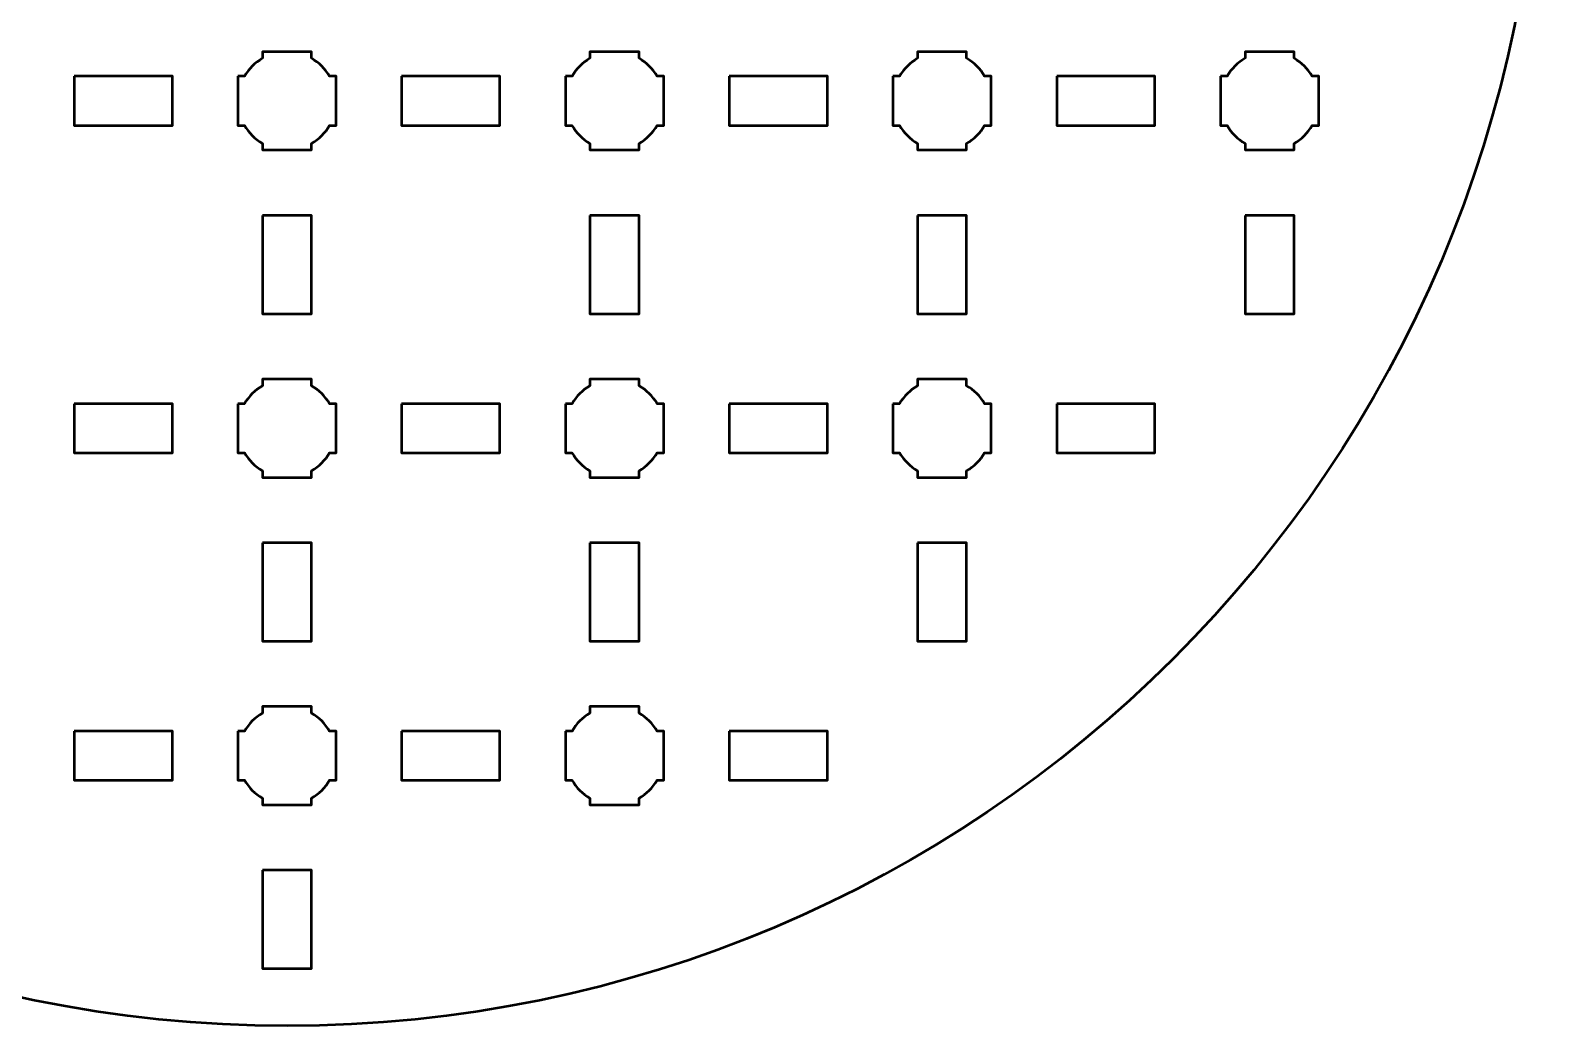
# Model space of a CAD drawing. Header units: centimetres. Extents: x -18.1 to -2.8, y -22.5 to -7.2.
# Drawn here: x -12.07 to -2.85, y -22.5 to -16.42 of the extents above; entities that cross this region are included whole.
import ezdxf

# ---------------------------------------------------------------- set-up
doc = ezdxf.new("R2010")
doc.units = ezdxf.units.CM
doc.header["$MEASUREMENT"] = 0
doc.layers.add('Layer 1', color=7, linetype='Continuous')

msp = doc.modelspace()

# ---------------------------------------------------------------- linework, layer by layer
at = {"layer": 'Layer 1', "lineweight": 53}
msp.add_ellipse((-10.49999, -14.85003), major_axis=(0, 7.65), ratio=1, dxfattribs=at)
for points, knots in [([(-10.8, -16.69994), (-10.8, -16.69994), (-10.7598, -16.69994), (-10.7598, -16.69994), (-10.7598, -16.69994), (-10.73347, -16.65442), (-10.69551, -16.61649), (-10.65, -16.59016), (-10.65, -16.59016), (-10.65, -16.59016), (-10.65, -16.54994), (-10.65, -16.54994), (-10.65, -16.54994), (-10.65, -16.54994), (-10.35, -16.54994), (-10.35, -16.54994), (-10.35, -16.54994), (-10.35, -16.54994), (-10.35, -16.59013), (-10.35, -16.59013), (-10.35, -16.59013), (-10.30447, -16.61646), (-10.26648, -16.65441), (-10.24012, -16.69994), (-10.24012, -16.69994), (-10.24012, -16.69994), (-10.2, -16.69994), (-10.2, -16.69994), (-10.2, -16.69994), (-10.2, -16.69994), (-10.2, -16.84536), (-10.2, -16.84536), (-10.2, -16.84536), (-10.2, -16.84536), (-10.19994, -16.85001), (-10.19994, -16.85001), (-10.19994, -16.85001), (-10.19994, -16.85001), (-10.2, -16.85465), (-10.2, -16.85465), (-10.2, -16.85465), (-10.2, -16.85465), (-10.2, -16.99994), (-10.2, -16.99994), (-10.2, -16.99994), (-10.2, -16.99994), (-10.24007, -16.99994), (-10.24007, -16.99994), (-10.24007, -16.99994), (-10.26642, -17.04551), (-10.30442, -17.08352), (-10.35, -17.10988), (-10.35, -17.10988), (-10.35, -17.10988), (-10.35, -17.14994), (-10.35, -17.14994), (-10.35, -17.14994), (-10.35, -17.14994), (-10.49328, -17.14994), (-10.49328, -17.14994), (-10.49328, -17.14994), (-10.49328, -17.14994), (-10.49995, -17.15002), (-10.49995, -17.15002), (-10.49995, -17.15002), (-10.49995, -17.15002), (-10.50663, -17.14994), (-10.50663, -17.14994), (-10.50663, -17.14994), (-10.50663, -17.14994), (-10.65, -17.14994), (-10.65, -17.14994), (-10.65, -17.14994), (-10.65, -17.14994), (-10.65, -17.10984), (-10.65, -17.10984), (-10.65, -17.10984), (-10.69554, -17.08348), (-10.73352, -17.04549), (-10.75985, -16.99994), (-10.75985, -16.99994), (-10.75985, -16.99994), (-10.8, -16.99994), (-10.8, -16.99994), (-10.8, -16.99994), (-10.8, -16.99994), (-10.8, -16.69994), (-10.8, -16.69994)], [0, 0, 0, 0, 0.0454545, 0.0454545, 0.0454545, 0.0454545, 0.0909091, 0.0909091, 0.0909091, 0.0909091, 0.1363636, 0.1363636, 0.1363636, 0.1363636, 0.1818182, 0.1818182, 0.1818182, 0.1818182, 0.2272727, 0.2272727, 0.2272727, 0.2272727, 0.2727273, 0.2727273, 0.2727273, 0.2727273, 0.3181818, 0.3181818, 0.3181818, 0.3181818, 0.3636364, 0.3636364, 0.3636364, 0.3636364, 0.4090909, 0.4090909, 0.4090909, 0.4090909, 0.4545455, 0.4545455, 0.4545455, 0.4545455, 0.5, 0.5, 0.5, 0.5, 0.5454545, 0.5454545, 0.5454545, 0.5454545, 0.5909091, 0.5909091, 0.5909091, 0.5909091, 0.6363636, 0.6363636, 0.6363636, 0.6363636, 0.6818182, 0.6818182, 0.6818182, 0.6818182, 0.7272727, 0.7272727, 0.7272727, 0.7272727, 0.7727273, 0.7727273, 0.7727273, 0.7727273, 0.8181818, 0.8181818, 0.8181818, 0.8181818, 0.8636364, 0.8636364, 0.8636364, 0.8636364, 0.9090909, 0.9090909, 0.9090909, 0.9090909, 0.9545455, 0.9545455, 0.9545455, 0.9545455, 1, 1, 1, 1]), ([(-8.8, -16.69994), (-8.8, -16.69994), (-8.7598, -16.69994), (-8.7598, -16.69994), (-8.7598, -16.69994), (-8.73347, -16.65442), (-8.69551, -16.61649), (-8.65, -16.59016), (-8.65, -16.59016), (-8.65, -16.59016), (-8.65, -16.54994), (-8.65, -16.54994), (-8.65, -16.54994), (-8.65, -16.54994), (-8.35, -16.54994), (-8.35, -16.54994), (-8.35, -16.54994), (-8.35, -16.54994), (-8.35, -16.59013), (-8.35, -16.59013), (-8.35, -16.59013), (-8.30447, -16.61646), (-8.26648, -16.65441), (-8.24012, -16.69994), (-8.24012, -16.69994), (-8.24012, -16.69994), (-8.2, -16.69994), (-8.2, -16.69994), (-8.2, -16.69994), (-8.2, -16.69994), (-8.2, -16.84536), (-8.2, -16.84536), (-8.2, -16.84536), (-8.2, -16.84536), (-8.19994, -16.85001), (-8.19994, -16.85001), (-8.19994, -16.85001), (-8.19994, -16.85001), (-8.2, -16.85465), (-8.2, -16.85465), (-8.2, -16.85465), (-8.2, -16.85465), (-8.2, -16.99994), (-8.2, -16.99994), (-8.2, -16.99994), (-8.2, -16.99994), (-8.24007, -16.99994), (-8.24007, -16.99994), (-8.24007, -16.99994), (-8.26642, -17.04551), (-8.30442, -17.08352), (-8.35, -17.10988), (-8.35, -17.10988), (-8.35, -17.10988), (-8.35, -17.14994), (-8.35, -17.14994), (-8.35, -17.14994), (-8.35, -17.14994), (-8.49328, -17.14994), (-8.49328, -17.14994), (-8.49328, -17.14994), (-8.49328, -17.14994), (-8.49995, -17.15002), (-8.49995, -17.15002), (-8.49995, -17.15002), (-8.49995, -17.15002), (-8.50663, -17.14994), (-8.50663, -17.14994), (-8.50663, -17.14994), (-8.50663, -17.14994), (-8.65, -17.14994), (-8.65, -17.14994), (-8.65, -17.14994), (-8.65, -17.14994), (-8.65, -17.10984), (-8.65, -17.10984), (-8.65, -17.10984), (-8.69554, -17.08348), (-8.73352, -17.04549), (-8.75985, -16.99994), (-8.75985, -16.99994), (-8.75985, -16.99994), (-8.8, -16.99994), (-8.8, -16.99994), (-8.8, -16.99994), (-8.8, -16.99994), (-8.8, -16.69994), (-8.8, -16.69994)], [0, 0, 0, 0, 0.0454545, 0.0454545, 0.0454545, 0.0454545, 0.0909091, 0.0909091, 0.0909091, 0.0909091, 0.1363636, 0.1363636, 0.1363636, 0.1363636, 0.1818182, 0.1818182, 0.1818182, 0.1818182, 0.2272727, 0.2272727, 0.2272727, 0.2272727, 0.2727273, 0.2727273, 0.2727273, 0.2727273, 0.3181818, 0.3181818, 0.3181818, 0.3181818, 0.3636364, 0.3636364, 0.3636364, 0.3636364, 0.4090909, 0.4090909, 0.4090909, 0.4090909, 0.4545455, 0.4545455, 0.4545455, 0.4545455, 0.5, 0.5, 0.5, 0.5, 0.5454545, 0.5454545, 0.5454545, 0.5454545, 0.5909091, 0.5909091, 0.5909091, 0.5909091, 0.6363636, 0.6363636, 0.6363636, 0.6363636, 0.6818182, 0.6818182, 0.6818182, 0.6818182, 0.7272727, 0.7272727, 0.7272727, 0.7272727, 0.7727273, 0.7727273, 0.7727273, 0.7727273, 0.8181818, 0.8181818, 0.8181818, 0.8181818, 0.8636364, 0.8636364, 0.8636364, 0.8636364, 0.9090909, 0.9090909, 0.9090909, 0.9090909, 0.9545455, 0.9545455, 0.9545455, 0.9545455, 1, 1, 1, 1]), ([(-6.8, -16.69994), (-6.8, -16.69994), (-6.7598, -16.69994), (-6.7598, -16.69994), (-6.7598, -16.69994), (-6.73347, -16.65442), (-6.69551, -16.61649), (-6.65, -16.59016), (-6.65, -16.59016), (-6.65, -16.59016), (-6.65, -16.54994), (-6.65, -16.54994), (-6.65, -16.54994), (-6.65, -16.54994), (-6.35, -16.54994), (-6.35, -16.54994), (-6.35, -16.54994), (-6.35, -16.54994), (-6.35, -16.59013), (-6.35, -16.59013), (-6.35, -16.59013), (-6.30447, -16.61646), (-6.26648, -16.65441), (-6.24012, -16.69994), (-6.24012, -16.69994), (-6.24012, -16.69994), (-6.2, -16.69994), (-6.2, -16.69994), (-6.2, -16.69994), (-6.2, -16.69994), (-6.2, -16.84536), (-6.2, -16.84536), (-6.2, -16.84536), (-6.2, -16.84536), (-6.19994, -16.85001), (-6.19994, -16.85001), (-6.19994, -16.85001), (-6.19994, -16.85001), (-6.2, -16.85465), (-6.2, -16.85465), (-6.2, -16.85465), (-6.2, -16.85465), (-6.2, -16.99994), (-6.2, -16.99994), (-6.2, -16.99994), (-6.2, -16.99994), (-6.24007, -16.99994), (-6.24007, -16.99994), (-6.24007, -16.99994), (-6.26642, -17.04551), (-6.30442, -17.08352), (-6.35, -17.10988), (-6.35, -17.10988), (-6.35, -17.10988), (-6.35, -17.14994), (-6.35, -17.14994), (-6.35, -17.14994), (-6.35, -17.14994), (-6.49328, -17.14994), (-6.49328, -17.14994), (-6.49328, -17.14994), (-6.49328, -17.14994), (-6.49995, -17.15002), (-6.49995, -17.15002), (-6.49995, -17.15002), (-6.49995, -17.15002), (-6.50663, -17.14994), (-6.50663, -17.14994), (-6.50663, -17.14994), (-6.50663, -17.14994), (-6.65, -17.14994), (-6.65, -17.14994), (-6.65, -17.14994), (-6.65, -17.14994), (-6.65, -17.10984), (-6.65, -17.10984), (-6.65, -17.10984), (-6.69554, -17.08348), (-6.73352, -17.04549), (-6.75985, -16.99994), (-6.75985, -16.99994), (-6.75985, -16.99994), (-6.8, -16.99994), (-6.8, -16.99994), (-6.8, -16.99994), (-6.8, -16.99994), (-6.8, -16.69994), (-6.8, -16.69994)], [0, 0, 0, 0, 0.0454545, 0.0454545, 0.0454545, 0.0454545, 0.0909091, 0.0909091, 0.0909091, 0.0909091, 0.1363636, 0.1363636, 0.1363636, 0.1363636, 0.1818182, 0.1818182, 0.1818182, 0.1818182, 0.2272727, 0.2272727, 0.2272727, 0.2272727, 0.2727273, 0.2727273, 0.2727273, 0.2727273, 0.3181818, 0.3181818, 0.3181818, 0.3181818, 0.3636364, 0.3636364, 0.3636364, 0.3636364, 0.4090909, 0.4090909, 0.4090909, 0.4090909, 0.4545455, 0.4545455, 0.4545455, 0.4545455, 0.5, 0.5, 0.5, 0.5, 0.5454545, 0.5454545, 0.5454545, 0.5454545, 0.5909091, 0.5909091, 0.5909091, 0.5909091, 0.6363636, 0.6363636, 0.6363636, 0.6363636, 0.6818182, 0.6818182, 0.6818182, 0.6818182, 0.7272727, 0.7272727, 0.7272727, 0.7272727, 0.7727273, 0.7727273, 0.7727273, 0.7727273, 0.8181818, 0.8181818, 0.8181818, 0.8181818, 0.8636364, 0.8636364, 0.8636364, 0.8636364, 0.9090909, 0.9090909, 0.9090909, 0.9090909, 0.9545455, 0.9545455, 0.9545455, 0.9545455, 1, 1, 1, 1]), ([(-4.8, -16.69994), (-4.8, -16.69994), (-4.7598, -16.69994), (-4.7598, -16.69994), (-4.7598, -16.69994), (-4.73347, -16.65442), (-4.69551, -16.61649), (-4.65, -16.59016), (-4.65, -16.59016), (-4.65, -16.59016), (-4.65, -16.54994), (-4.65, -16.54994), (-4.65, -16.54994), (-4.65, -16.54994), (-4.35, -16.54994), (-4.35, -16.54994), (-4.35, -16.54994), (-4.35, -16.54994), (-4.35, -16.59013), (-4.35, -16.59013), (-4.35, -16.59013), (-4.30447, -16.61646), (-4.26648, -16.65441), (-4.24012, -16.69994), (-4.24012, -16.69994), (-4.24012, -16.69994), (-4.2, -16.69994), (-4.2, -16.69994), (-4.2, -16.69994), (-4.2, -16.69994), (-4.2, -16.84536), (-4.2, -16.84536), (-4.2, -16.84536), (-4.2, -16.84536), (-4.19994, -16.85001), (-4.19994, -16.85001), (-4.19994, -16.85001), (-4.19994, -16.85001), (-4.2, -16.85465), (-4.2, -16.85465), (-4.2, -16.85465), (-4.2, -16.85465), (-4.2, -16.99994), (-4.2, -16.99994), (-4.2, -16.99994), (-4.2, -16.99994), (-4.24007, -16.99994), (-4.24007, -16.99994), (-4.24007, -16.99994), (-4.26642, -17.04551), (-4.30442, -17.08352), (-4.35, -17.10988), (-4.35, -17.10988), (-4.35, -17.10988), (-4.35, -17.14994), (-4.35, -17.14994), (-4.35, -17.14994), (-4.35, -17.14994), (-4.49328, -17.14994), (-4.49328, -17.14994), (-4.49328, -17.14994), (-4.49328, -17.14994), (-4.49995, -17.15002), (-4.49995, -17.15002), (-4.49995, -17.15002), (-4.49995, -17.15002), (-4.50663, -17.14994), (-4.50663, -17.14994), (-4.50663, -17.14994), (-4.50663, -17.14994), (-4.65, -17.14994), (-4.65, -17.14994), (-4.65, -17.14994), (-4.65, -17.14994), (-4.65, -17.10984), (-4.65, -17.10984), (-4.65, -17.10984), (-4.69554, -17.08348), (-4.73352, -17.04549), (-4.75985, -16.99994), (-4.75985, -16.99994), (-4.75985, -16.99994), (-4.8, -16.99994), (-4.8, -16.99994), (-4.8, -16.99994), (-4.8, -16.99994), (-4.8, -16.69994), (-4.8, -16.69994)], [0, 0, 0, 0, 0.0454545, 0.0454545, 0.0454545, 0.0454545, 0.0909091, 0.0909091, 0.0909091, 0.0909091, 0.1363636, 0.1363636, 0.1363636, 0.1363636, 0.1818182, 0.1818182, 0.1818182, 0.1818182, 0.2272727, 0.2272727, 0.2272727, 0.2272727, 0.2727273, 0.2727273, 0.2727273, 0.2727273, 0.3181818, 0.3181818, 0.3181818, 0.3181818, 0.3636364, 0.3636364, 0.3636364, 0.3636364, 0.4090909, 0.4090909, 0.4090909, 0.4090909, 0.4545455, 0.4545455, 0.4545455, 0.4545455, 0.5, 0.5, 0.5, 0.5, 0.5454545, 0.5454545, 0.5454545, 0.5454545, 0.5909091, 0.5909091, 0.5909091, 0.5909091, 0.6363636, 0.6363636, 0.6363636, 0.6363636, 0.6818182, 0.6818182, 0.6818182, 0.6818182, 0.7272727, 0.7272727, 0.7272727, 0.7272727, 0.7727273, 0.7727273, 0.7727273, 0.7727273, 0.8181818, 0.8181818, 0.8181818, 0.8181818, 0.8636364, 0.8636364, 0.8636364, 0.8636364, 0.9090909, 0.9090909, 0.9090909, 0.9090909, 0.9545455, 0.9545455, 0.9545455, 0.9545455, 1, 1, 1, 1]), ([(-11.80008, -16.70005), (-11.80008, -16.70005), (-11.20007, -16.70005), (-11.20007, -16.70005), (-11.20007, -16.70005), (-11.20007, -16.70005), (-11.20007, -17.00005), (-11.20007, -17.00005), (-11.20007, -17.00005), (-11.20007, -17.00005), (-11.80008, -17.00005), (-11.80008, -17.00005), (-11.80008, -17.00005), (-11.80008, -17.00005), (-11.80008, -16.70005), (-11.80008, -16.70005)], [0, 0, 0, 0, 0.25, 0.25, 0.25, 0.25, 0.5, 0.5, 0.5, 0.5, 0.75, 0.75, 0.75, 0.75, 1, 1, 1, 1]), ([(-9.8, -16.70005), (-9.8, -16.70005), (-9.2, -16.70005), (-9.2, -16.70005), (-9.2, -16.70005), (-9.2, -16.70005), (-9.2, -17.00005), (-9.2, -17.00005), (-9.2, -17.00005), (-9.2, -17.00005), (-9.8, -17.00005), (-9.8, -17.00005), (-9.8, -17.00005), (-9.8, -17.00005), (-9.8, -16.70005), (-9.8, -16.70005)], [0, 0, 0, 0, 0.25, 0.25, 0.25, 0.25, 0.5, 0.5, 0.5, 0.5, 0.75, 0.75, 0.75, 0.75, 1, 1, 1, 1]), ([(-7.80004, -16.70005), (-7.80004, -16.70005), (-7.20003, -16.70005), (-7.20003, -16.70005), (-7.20003, -16.70005), (-7.20003, -16.70005), (-7.20003, -17.00005), (-7.20003, -17.00005), (-7.20003, -17.00005), (-7.20003, -17.00005), (-7.80004, -17.00005), (-7.80004, -17.00005), (-7.80004, -17.00005), (-7.80004, -17.00005), (-7.80004, -16.70005), (-7.80004, -16.70005)], [0, 0, 0, 0, 0.25, 0.25, 0.25, 0.25, 0.5, 0.5, 0.5, 0.5, 0.75, 0.75, 0.75, 0.75, 1, 1, 1, 1]), ([(-5.79996, -16.70005), (-5.79996, -16.70005), (-5.19996, -16.70005), (-5.19996, -16.70005), (-5.19996, -16.70005), (-5.19996, -16.70005), (-5.19996, -17.00005), (-5.19996, -17.00005), (-5.19996, -17.00005), (-5.19996, -17.00005), (-5.79996, -17.00005), (-5.79996, -17.00005), (-5.79996, -17.00005), (-5.79996, -17.00005), (-5.79996, -16.70005), (-5.79996, -16.70005)], [0, 0, 0, 0, 0.25, 0.25, 0.25, 0.25, 0.5, 0.5, 0.5, 0.5, 0.75, 0.75, 0.75, 0.75, 1, 1, 1, 1]), ([(-10.64995, -17.55), (-10.64995, -17.55), (-10.34995, -17.55), (-10.34995, -17.55), (-10.34995, -17.55), (-10.34995, -17.55), (-10.34995, -18.15), (-10.34995, -18.15), (-10.34995, -18.15), (-10.34995, -18.15), (-10.64995, -18.15), (-10.64995, -18.15), (-10.64995, -18.15), (-10.64995, -18.15), (-10.64995, -17.55), (-10.64995, -17.55)], [0, 0, 0, 0, 0.25, 0.25, 0.25, 0.25, 0.5, 0.5, 0.5, 0.5, 0.75, 0.75, 0.75, 0.75, 1, 1, 1, 1]), ([(-8.65002, -17.55), (-8.65002, -17.55), (-8.35002, -17.55), (-8.35002, -17.55), (-8.35002, -17.55), (-8.35002, -17.55), (-8.35002, -18.15), (-8.35002, -18.15), (-8.35002, -18.15), (-8.35002, -18.15), (-8.65002, -18.15), (-8.65002, -18.15), (-8.65002, -18.15), (-8.65002, -18.15), (-8.65002, -17.55), (-8.65002, -17.55)], [0, 0, 0, 0, 0.25, 0.25, 0.25, 0.25, 0.5, 0.5, 0.5, 0.5, 0.75, 0.75, 0.75, 0.75, 1, 1, 1, 1]), ([(-6.65009, -17.55), (-6.65009, -17.55), (-6.35008, -17.55), (-6.35008, -17.55), (-6.35008, -17.55), (-6.35008, -17.55), (-6.35008, -18.15), (-6.35008, -18.15), (-6.35008, -18.15), (-6.35008, -18.15), (-6.65009, -18.15), (-6.65009, -18.15), (-6.65009, -18.15), (-6.65009, -18.15), (-6.65009, -17.55), (-6.65009, -17.55)], [0, 0, 0, 0, 0.25, 0.25, 0.25, 0.25, 0.5, 0.5, 0.5, 0.5, 0.75, 0.75, 0.75, 0.75, 1, 1, 1, 1]), ([(-4.64998, -17.55), (-4.64998, -17.55), (-4.34997, -17.55), (-4.34997, -17.55), (-4.34997, -17.55), (-4.34997, -17.55), (-4.34997, -18.15), (-4.34997, -18.15), (-4.34997, -18.15), (-4.34997, -18.15), (-4.64998, -18.15), (-4.64998, -18.15), (-4.64998, -18.15), (-4.64998, -18.15), (-4.64998, -17.55), (-4.64998, -17.55)], [0, 0, 0, 0, 0.25, 0.25, 0.25, 0.25, 0.5, 0.5, 0.5, 0.5, 0.75, 0.75, 0.75, 0.75, 1, 1, 1, 1]), ([(-10.8, -18.69994), (-10.8, -18.69994), (-10.7598, -18.69994), (-10.7598, -18.69994), (-10.7598, -18.69994), (-10.73347, -18.65442), (-10.69551, -18.61649), (-10.65, -18.59016), (-10.65, -18.59016), (-10.65, -18.59016), (-10.65, -18.54994), (-10.65, -18.54994), (-10.65, -18.54994), (-10.65, -18.54994), (-10.35, -18.54994), (-10.35, -18.54994), (-10.35, -18.54994), (-10.35, -18.54994), (-10.35, -18.59013), (-10.35, -18.59013), (-10.35, -18.59013), (-10.30447, -18.61646), (-10.26648, -18.65441), (-10.24012, -18.69994), (-10.24012, -18.69994), (-10.24012, -18.69994), (-10.2, -18.69994), (-10.2, -18.69994), (-10.2, -18.69994), (-10.2, -18.69994), (-10.2, -18.84536), (-10.2, -18.84536), (-10.2, -18.84536), (-10.2, -18.84536), (-10.19994, -18.85001), (-10.19994, -18.85001), (-10.19994, -18.85001), (-10.19994, -18.85001), (-10.2, -18.85465), (-10.2, -18.85465), (-10.2, -18.85465), (-10.2, -18.85465), (-10.2, -18.99994), (-10.2, -18.99994), (-10.2, -18.99994), (-10.2, -18.99994), (-10.24007, -18.99994), (-10.24007, -18.99994), (-10.24007, -18.99994), (-10.26642, -19.04551), (-10.30442, -19.08352), (-10.35, -19.10988), (-10.35, -19.10988), (-10.35, -19.10988), (-10.35, -19.14994), (-10.35, -19.14994), (-10.35, -19.14994), (-10.35, -19.14994), (-10.49328, -19.14994), (-10.49328, -19.14994), (-10.49328, -19.14994), (-10.49328, -19.14994), (-10.49995, -19.15002), (-10.49995, -19.15002), (-10.49995, -19.15002), (-10.49995, -19.15002), (-10.50663, -19.14994), (-10.50663, -19.14994), (-10.50663, -19.14994), (-10.50663, -19.14994), (-10.65, -19.14994), (-10.65, -19.14994), (-10.65, -19.14994), (-10.65, -19.14994), (-10.65, -19.10984), (-10.65, -19.10984), (-10.65, -19.10984), (-10.69554, -19.08348), (-10.73352, -19.04549), (-10.75985, -18.99994), (-10.75985, -18.99994), (-10.75985, -18.99994), (-10.8, -18.99994), (-10.8, -18.99994), (-10.8, -18.99994), (-10.8, -18.99994), (-10.8, -18.69994), (-10.8, -18.69994)], [0, 0, 0, 0, 0.0454545, 0.0454545, 0.0454545, 0.0454545, 0.0909091, 0.0909091, 0.0909091, 0.0909091, 0.1363636, 0.1363636, 0.1363636, 0.1363636, 0.1818182, 0.1818182, 0.1818182, 0.1818182, 0.2272727, 0.2272727, 0.2272727, 0.2272727, 0.2727273, 0.2727273, 0.2727273, 0.2727273, 0.3181818, 0.3181818, 0.3181818, 0.3181818, 0.3636364, 0.3636364, 0.3636364, 0.3636364, 0.4090909, 0.4090909, 0.4090909, 0.4090909, 0.4545455, 0.4545455, 0.4545455, 0.4545455, 0.5, 0.5, 0.5, 0.5, 0.5454545, 0.5454545, 0.5454545, 0.5454545, 0.5909091, 0.5909091, 0.5909091, 0.5909091, 0.6363636, 0.6363636, 0.6363636, 0.6363636, 0.6818182, 0.6818182, 0.6818182, 0.6818182, 0.7272727, 0.7272727, 0.7272727, 0.7272727, 0.7727273, 0.7727273, 0.7727273, 0.7727273, 0.8181818, 0.8181818, 0.8181818, 0.8181818, 0.8636364, 0.8636364, 0.8636364, 0.8636364, 0.9090909, 0.9090909, 0.9090909, 0.9090909, 0.9545455, 0.9545455, 0.9545455, 0.9545455, 1, 1, 1, 1]), ([(-8.8, -18.69994), (-8.8, -18.69994), (-8.7598, -18.69994), (-8.7598, -18.69994), (-8.7598, -18.69994), (-8.73347, -18.65442), (-8.69551, -18.61649), (-8.65, -18.59016), (-8.65, -18.59016), (-8.65, -18.59016), (-8.65, -18.54994), (-8.65, -18.54994), (-8.65, -18.54994), (-8.65, -18.54994), (-8.35, -18.54994), (-8.35, -18.54994), (-8.35, -18.54994), (-8.35, -18.54994), (-8.35, -18.59013), (-8.35, -18.59013), (-8.35, -18.59013), (-8.30447, -18.61646), (-8.26648, -18.65441), (-8.24012, -18.69994), (-8.24012, -18.69994), (-8.24012, -18.69994), (-8.2, -18.69994), (-8.2, -18.69994), (-8.2, -18.69994), (-8.2, -18.69994), (-8.2, -18.84536), (-8.2, -18.84536), (-8.2, -18.84536), (-8.2, -18.84536), (-8.19994, -18.85001), (-8.19994, -18.85001), (-8.19994, -18.85001), (-8.19994, -18.85001), (-8.2, -18.85465), (-8.2, -18.85465), (-8.2, -18.85465), (-8.2, -18.85465), (-8.2, -18.99994), (-8.2, -18.99994), (-8.2, -18.99994), (-8.2, -18.99994), (-8.24007, -18.99994), (-8.24007, -18.99994), (-8.24007, -18.99994), (-8.26642, -19.04551), (-8.30442, -19.08352), (-8.35, -19.10988), (-8.35, -19.10988), (-8.35, -19.10988), (-8.35, -19.14994), (-8.35, -19.14994), (-8.35, -19.14994), (-8.35, -19.14994), (-8.49328, -19.14994), (-8.49328, -19.14994), (-8.49328, -19.14994), (-8.49328, -19.14994), (-8.49995, -19.15002), (-8.49995, -19.15002), (-8.49995, -19.15002), (-8.49995, -19.15002), (-8.50663, -19.14994), (-8.50663, -19.14994), (-8.50663, -19.14994), (-8.50663, -19.14994), (-8.65, -19.14994), (-8.65, -19.14994), (-8.65, -19.14994), (-8.65, -19.14994), (-8.65, -19.10984), (-8.65, -19.10984), (-8.65, -19.10984), (-8.69554, -19.08348), (-8.73352, -19.04549), (-8.75985, -18.99994), (-8.75985, -18.99994), (-8.75985, -18.99994), (-8.8, -18.99994), (-8.8, -18.99994), (-8.8, -18.99994), (-8.8, -18.99994), (-8.8, -18.69994), (-8.8, -18.69994)], [0, 0, 0, 0, 0.0454545, 0.0454545, 0.0454545, 0.0454545, 0.0909091, 0.0909091, 0.0909091, 0.0909091, 0.1363636, 0.1363636, 0.1363636, 0.1363636, 0.1818182, 0.1818182, 0.1818182, 0.1818182, 0.2272727, 0.2272727, 0.2272727, 0.2272727, 0.2727273, 0.2727273, 0.2727273, 0.2727273, 0.3181818, 0.3181818, 0.3181818, 0.3181818, 0.3636364, 0.3636364, 0.3636364, 0.3636364, 0.4090909, 0.4090909, 0.4090909, 0.4090909, 0.4545455, 0.4545455, 0.4545455, 0.4545455, 0.5, 0.5, 0.5, 0.5, 0.5454545, 0.5454545, 0.5454545, 0.5454545, 0.5909091, 0.5909091, 0.5909091, 0.5909091, 0.6363636, 0.6363636, 0.6363636, 0.6363636, 0.6818182, 0.6818182, 0.6818182, 0.6818182, 0.7272727, 0.7272727, 0.7272727, 0.7272727, 0.7727273, 0.7727273, 0.7727273, 0.7727273, 0.8181818, 0.8181818, 0.8181818, 0.8181818, 0.8636364, 0.8636364, 0.8636364, 0.8636364, 0.9090909, 0.9090909, 0.9090909, 0.9090909, 0.9545455, 0.9545455, 0.9545455, 0.9545455, 1, 1, 1, 1]), ([(-6.8, -18.69994), (-6.8, -18.69994), (-6.7598, -18.69994), (-6.7598, -18.69994), (-6.7598, -18.69994), (-6.73347, -18.65442), (-6.69551, -18.61649), (-6.65, -18.59016), (-6.65, -18.59016), (-6.65, -18.59016), (-6.65, -18.54994), (-6.65, -18.54994), (-6.65, -18.54994), (-6.65, -18.54994), (-6.35, -18.54994), (-6.35, -18.54994), (-6.35, -18.54994), (-6.35, -18.54994), (-6.35, -18.59013), (-6.35, -18.59013), (-6.35, -18.59013), (-6.30447, -18.61646), (-6.26648, -18.65441), (-6.24012, -18.69994), (-6.24012, -18.69994), (-6.24012, -18.69994), (-6.2, -18.69994), (-6.2, -18.69994), (-6.2, -18.69994), (-6.2, -18.69994), (-6.2, -18.84536), (-6.2, -18.84536), (-6.2, -18.84536), (-6.2, -18.84536), (-6.19994, -18.85001), (-6.19994, -18.85001), (-6.19994, -18.85001), (-6.19994, -18.85001), (-6.2, -18.85465), (-6.2, -18.85465), (-6.2, -18.85465), (-6.2, -18.85465), (-6.2, -18.99994), (-6.2, -18.99994), (-6.2, -18.99994), (-6.2, -18.99994), (-6.24007, -18.99994), (-6.24007, -18.99994), (-6.24007, -18.99994), (-6.26642, -19.04551), (-6.30442, -19.08352), (-6.35, -19.10988), (-6.35, -19.10988), (-6.35, -19.10988), (-6.35, -19.14994), (-6.35, -19.14994), (-6.35, -19.14994), (-6.35, -19.14994), (-6.49328, -19.14994), (-6.49328, -19.14994), (-6.49328, -19.14994), (-6.49328, -19.14994), (-6.49995, -19.15002), (-6.49995, -19.15002), (-6.49995, -19.15002), (-6.49995, -19.15002), (-6.50663, -19.14994), (-6.50663, -19.14994), (-6.50663, -19.14994), (-6.50663, -19.14994), (-6.65, -19.14994), (-6.65, -19.14994), (-6.65, -19.14994), (-6.65, -19.14994), (-6.65, -19.10984), (-6.65, -19.10984), (-6.65, -19.10984), (-6.69554, -19.08348), (-6.73352, -19.04549), (-6.75985, -18.99994), (-6.75985, -18.99994), (-6.75985, -18.99994), (-6.8, -18.99994), (-6.8, -18.99994), (-6.8, -18.99994), (-6.8, -18.99994), (-6.8, -18.69994), (-6.8, -18.69994)], [0, 0, 0, 0, 0.0454545, 0.0454545, 0.0454545, 0.0454545, 0.0909091, 0.0909091, 0.0909091, 0.0909091, 0.1363636, 0.1363636, 0.1363636, 0.1363636, 0.1818182, 0.1818182, 0.1818182, 0.1818182, 0.2272727, 0.2272727, 0.2272727, 0.2272727, 0.2727273, 0.2727273, 0.2727273, 0.2727273, 0.3181818, 0.3181818, 0.3181818, 0.3181818, 0.3636364, 0.3636364, 0.3636364, 0.3636364, 0.4090909, 0.4090909, 0.4090909, 0.4090909, 0.4545455, 0.4545455, 0.4545455, 0.4545455, 0.5, 0.5, 0.5, 0.5, 0.5454545, 0.5454545, 0.5454545, 0.5454545, 0.5909091, 0.5909091, 0.5909091, 0.5909091, 0.6363636, 0.6363636, 0.6363636, 0.6363636, 0.6818182, 0.6818182, 0.6818182, 0.6818182, 0.7272727, 0.7272727, 0.7272727, 0.7272727, 0.7727273, 0.7727273, 0.7727273, 0.7727273, 0.8181818, 0.8181818, 0.8181818, 0.8181818, 0.8636364, 0.8636364, 0.8636364, 0.8636364, 0.9090909, 0.9090909, 0.9090909, 0.9090909, 0.9545455, 0.9545455, 0.9545455, 0.9545455, 1, 1, 1, 1]), ([(-11.80008, -18.69998), (-11.80008, -18.69998), (-11.20007, -18.69998), (-11.20007, -18.69998), (-11.20007, -18.69998), (-11.20007, -18.69998), (-11.20007, -18.99999), (-11.20007, -18.99999), (-11.20007, -18.99999), (-11.20007, -18.99999), (-11.80008, -18.99999), (-11.80008, -18.99999), (-11.80008, -18.99999), (-11.80008, -18.99999), (-11.80008, -18.69998), (-11.80008, -18.69998)], [0, 0, 0, 0, 0.25, 0.25, 0.25, 0.25, 0.5, 0.5, 0.5, 0.5, 0.75, 0.75, 0.75, 0.75, 1, 1, 1, 1]), ([(-9.8, -18.69998), (-9.8, -18.69998), (-9.2, -18.69998), (-9.2, -18.69998), (-9.2, -18.69998), (-9.2, -18.69998), (-9.2, -18.99999), (-9.2, -18.99999), (-9.2, -18.99999), (-9.2, -18.99999), (-9.8, -18.99999), (-9.8, -18.99999), (-9.8, -18.99999), (-9.8, -18.99999), (-9.8, -18.69998), (-9.8, -18.69998)], [0, 0, 0, 0, 0.25, 0.25, 0.25, 0.25, 0.5, 0.5, 0.5, 0.5, 0.75, 0.75, 0.75, 0.75, 1, 1, 1, 1]), ([(-7.80004, -18.69998), (-7.80004, -18.69998), (-7.20003, -18.69998), (-7.20003, -18.69998), (-7.20003, -18.69998), (-7.20003, -18.69998), (-7.20003, -18.99999), (-7.20003, -18.99999), (-7.20003, -18.99999), (-7.20003, -18.99999), (-7.80004, -18.99999), (-7.80004, -18.99999), (-7.80004, -18.99999), (-7.80004, -18.99999), (-7.80004, -18.69998), (-7.80004, -18.69998)], [0, 0, 0, 0, 0.25, 0.25, 0.25, 0.25, 0.5, 0.5, 0.5, 0.5, 0.75, 0.75, 0.75, 0.75, 1, 1, 1, 1]), ([(-5.79996, -18.69998), (-5.79996, -18.69998), (-5.19996, -18.69998), (-5.19996, -18.69998), (-5.19996, -18.69998), (-5.19996, -18.69998), (-5.19996, -18.99999), (-5.19996, -18.99999), (-5.19996, -18.99999), (-5.19996, -18.99999), (-5.79996, -18.99999), (-5.79996, -18.99999), (-5.79996, -18.99999), (-5.79996, -18.99999), (-5.79996, -18.69998), (-5.79996, -18.69998)], [0, 0, 0, 0, 0.25, 0.25, 0.25, 0.25, 0.5, 0.5, 0.5, 0.5, 0.75, 0.75, 0.75, 0.75, 1, 1, 1, 1]), ([(-10.64995, -19.54997), (-10.64995, -19.54997), (-10.34995, -19.54997), (-10.34995, -19.54997), (-10.34995, -19.54997), (-10.34995, -19.54997), (-10.34995, -20.14997), (-10.34995, -20.14997), (-10.34995, -20.14997), (-10.34995, -20.14997), (-10.64995, -20.14997), (-10.64995, -20.14997), (-10.64995, -20.14997), (-10.64995, -20.14997), (-10.64995, -19.54997), (-10.64995, -19.54997)], [0, 0, 0, 0, 0.25, 0.25, 0.25, 0.25, 0.5, 0.5, 0.5, 0.5, 0.75, 0.75, 0.75, 0.75, 1, 1, 1, 1]), ([(-8.65002, -19.54997), (-8.65002, -19.54997), (-8.35002, -19.54997), (-8.35002, -19.54997), (-8.35002, -19.54997), (-8.35002, -19.54997), (-8.35002, -20.14997), (-8.35002, -20.14997), (-8.35002, -20.14997), (-8.35002, -20.14997), (-8.65002, -20.14997), (-8.65002, -20.14997), (-8.65002, -20.14997), (-8.65002, -20.14997), (-8.65002, -19.54997), (-8.65002, -19.54997)], [0, 0, 0, 0, 0.25, 0.25, 0.25, 0.25, 0.5, 0.5, 0.5, 0.5, 0.75, 0.75, 0.75, 0.75, 1, 1, 1, 1]), ([(-6.65009, -19.54997), (-6.65009, -19.54997), (-6.35008, -19.54997), (-6.35008, -19.54997), (-6.35008, -19.54997), (-6.35008, -19.54997), (-6.35008, -20.14997), (-6.35008, -20.14997), (-6.35008, -20.14997), (-6.35008, -20.14997), (-6.65009, -20.14997), (-6.65009, -20.14997), (-6.65009, -20.14997), (-6.65009, -20.14997), (-6.65009, -19.54997), (-6.65009, -19.54997)], [0, 0, 0, 0, 0.25, 0.25, 0.25, 0.25, 0.5, 0.5, 0.5, 0.5, 0.75, 0.75, 0.75, 0.75, 1, 1, 1, 1]), ([(-10.8, -20.69994), (-10.8, -20.69994), (-10.7598, -20.69994), (-10.7598, -20.69994), (-10.7598, -20.69994), (-10.73347, -20.65442), (-10.69551, -20.61649), (-10.65, -20.59016), (-10.65, -20.59016), (-10.65, -20.59016), (-10.65, -20.54994), (-10.65, -20.54994), (-10.65, -20.54994), (-10.65, -20.54994), (-10.35, -20.54994), (-10.35, -20.54994), (-10.35, -20.54994), (-10.35, -20.54994), (-10.35, -20.59013), (-10.35, -20.59013), (-10.35, -20.59013), (-10.30447, -20.61646), (-10.26648, -20.65441), (-10.24012, -20.69994), (-10.24012, -20.69994), (-10.24012, -20.69994), (-10.2, -20.69994), (-10.2, -20.69994), (-10.2, -20.69994), (-10.2, -20.69994), (-10.2, -20.84536), (-10.2, -20.84536), (-10.2, -20.84536), (-10.2, -20.84536), (-10.19994, -20.85001), (-10.19994, -20.85001), (-10.19994, -20.85001), (-10.19994, -20.85001), (-10.2, -20.85465), (-10.2, -20.85465), (-10.2, -20.85465), (-10.2, -20.85465), (-10.2, -20.99994), (-10.2, -20.99994), (-10.2, -20.99994), (-10.2, -20.99994), (-10.24007, -20.99994), (-10.24007, -20.99994), (-10.24007, -20.99994), (-10.26642, -21.04551), (-10.30442, -21.08352), (-10.35, -21.10988), (-10.35, -21.10988), (-10.35, -21.10988), (-10.35, -21.14994), (-10.35, -21.14994), (-10.35, -21.14994), (-10.35, -21.14994), (-10.49328, -21.14994), (-10.49328, -21.14994), (-10.49328, -21.14994), (-10.49328, -21.14994), (-10.49995, -21.15002), (-10.49995, -21.15002), (-10.49995, -21.15002), (-10.49995, -21.15002), (-10.50663, -21.14994), (-10.50663, -21.14994), (-10.50663, -21.14994), (-10.50663, -21.14994), (-10.65, -21.14994), (-10.65, -21.14994), (-10.65, -21.14994), (-10.65, -21.14994), (-10.65, -21.10984), (-10.65, -21.10984), (-10.65, -21.10984), (-10.69554, -21.08348), (-10.73352, -21.04549), (-10.75985, -20.99994), (-10.75985, -20.99994), (-10.75985, -20.99994), (-10.8, -20.99994), (-10.8, -20.99994), (-10.8, -20.99994), (-10.8, -20.99994), (-10.8, -20.69994), (-10.8, -20.69994)], [0, 0, 0, 0, 0.0454545, 0.0454545, 0.0454545, 0.0454545, 0.0909091, 0.0909091, 0.0909091, 0.0909091, 0.1363636, 0.1363636, 0.1363636, 0.1363636, 0.1818182, 0.1818182, 0.1818182, 0.1818182, 0.2272727, 0.2272727, 0.2272727, 0.2272727, 0.2727273, 0.2727273, 0.2727273, 0.2727273, 0.3181818, 0.3181818, 0.3181818, 0.3181818, 0.3636364, 0.3636364, 0.3636364, 0.3636364, 0.4090909, 0.4090909, 0.4090909, 0.4090909, 0.4545455, 0.4545455, 0.4545455, 0.4545455, 0.5, 0.5, 0.5, 0.5, 0.5454545, 0.5454545, 0.5454545, 0.5454545, 0.5909091, 0.5909091, 0.5909091, 0.5909091, 0.6363636, 0.6363636, 0.6363636, 0.6363636, 0.6818182, 0.6818182, 0.6818182, 0.6818182, 0.7272727, 0.7272727, 0.7272727, 0.7272727, 0.7727273, 0.7727273, 0.7727273, 0.7727273, 0.8181818, 0.8181818, 0.8181818, 0.8181818, 0.8636364, 0.8636364, 0.8636364, 0.8636364, 0.9090909, 0.9090909, 0.9090909, 0.9090909, 0.9545455, 0.9545455, 0.9545455, 0.9545455, 1, 1, 1, 1]), ([(-8.8, -20.69994), (-8.8, -20.69994), (-8.7598, -20.69994), (-8.7598, -20.69994), (-8.7598, -20.69994), (-8.73347, -20.65442), (-8.69551, -20.61649), (-8.65, -20.59016), (-8.65, -20.59016), (-8.65, -20.59016), (-8.65, -20.54994), (-8.65, -20.54994), (-8.65, -20.54994), (-8.65, -20.54994), (-8.35, -20.54994), (-8.35, -20.54994), (-8.35, -20.54994), (-8.35, -20.54994), (-8.35, -20.59013), (-8.35, -20.59013), (-8.35, -20.59013), (-8.30447, -20.61646), (-8.26648, -20.65441), (-8.24012, -20.69994), (-8.24012, -20.69994), (-8.24012, -20.69994), (-8.2, -20.69994), (-8.2, -20.69994), (-8.2, -20.69994), (-8.2, -20.69994), (-8.2, -20.84536), (-8.2, -20.84536), (-8.2, -20.84536), (-8.2, -20.84536), (-8.19994, -20.85001), (-8.19994, -20.85001), (-8.19994, -20.85001), (-8.19994, -20.85001), (-8.2, -20.85465), (-8.2, -20.85465), (-8.2, -20.85465), (-8.2, -20.85465), (-8.2, -20.99994), (-8.2, -20.99994), (-8.2, -20.99994), (-8.2, -20.99994), (-8.24007, -20.99994), (-8.24007, -20.99994), (-8.24007, -20.99994), (-8.26642, -21.04551), (-8.30442, -21.08352), (-8.35, -21.10988), (-8.35, -21.10988), (-8.35, -21.10988), (-8.35, -21.14994), (-8.35, -21.14994), (-8.35, -21.14994), (-8.35, -21.14994), (-8.49328, -21.14994), (-8.49328, -21.14994), (-8.49328, -21.14994), (-8.49328, -21.14994), (-8.49995, -21.15002), (-8.49995, -21.15002), (-8.49995, -21.15002), (-8.49995, -21.15002), (-8.50663, -21.14994), (-8.50663, -21.14994), (-8.50663, -21.14994), (-8.50663, -21.14994), (-8.65, -21.14994), (-8.65, -21.14994), (-8.65, -21.14994), (-8.65, -21.14994), (-8.65, -21.10984), (-8.65, -21.10984), (-8.65, -21.10984), (-8.69554, -21.08348), (-8.73352, -21.04549), (-8.75985, -20.99994), (-8.75985, -20.99994), (-8.75985, -20.99994), (-8.8, -20.99994), (-8.8, -20.99994), (-8.8, -20.99994), (-8.8, -20.99994), (-8.8, -20.69994), (-8.8, -20.69994)], [0, 0, 0, 0, 0.0454545, 0.0454545, 0.0454545, 0.0454545, 0.0909091, 0.0909091, 0.0909091, 0.0909091, 0.1363636, 0.1363636, 0.1363636, 0.1363636, 0.1818182, 0.1818182, 0.1818182, 0.1818182, 0.2272727, 0.2272727, 0.2272727, 0.2272727, 0.2727273, 0.2727273, 0.2727273, 0.2727273, 0.3181818, 0.3181818, 0.3181818, 0.3181818, 0.3636364, 0.3636364, 0.3636364, 0.3636364, 0.4090909, 0.4090909, 0.4090909, 0.4090909, 0.4545455, 0.4545455, 0.4545455, 0.4545455, 0.5, 0.5, 0.5, 0.5, 0.5454545, 0.5454545, 0.5454545, 0.5454545, 0.5909091, 0.5909091, 0.5909091, 0.5909091, 0.6363636, 0.6363636, 0.6363636, 0.6363636, 0.6818182, 0.6818182, 0.6818182, 0.6818182, 0.7272727, 0.7272727, 0.7272727, 0.7272727, 0.7727273, 0.7727273, 0.7727273, 0.7727273, 0.8181818, 0.8181818, 0.8181818, 0.8181818, 0.8636364, 0.8636364, 0.8636364, 0.8636364, 0.9090909, 0.9090909, 0.9090909, 0.9090909, 0.9545455, 0.9545455, 0.9545455, 0.9545455, 1, 1, 1, 1]), ([(-11.80008, -20.69992), (-11.80008, -20.69992), (-11.20007, -20.69992), (-11.20007, -20.69992), (-11.20007, -20.69992), (-11.20007, -20.69992), (-11.20007, -20.99992), (-11.20007, -20.99992), (-11.20007, -20.99992), (-11.20007, -20.99992), (-11.80008, -20.99992), (-11.80008, -20.99992), (-11.80008, -20.99992), (-11.80008, -20.99992), (-11.80008, -20.69992), (-11.80008, -20.69992)], [0, 0, 0, 0, 0.25, 0.25, 0.25, 0.25, 0.5, 0.5, 0.5, 0.5, 0.75, 0.75, 0.75, 0.75, 1, 1, 1, 1]), ([(-9.8, -20.69992), (-9.8, -20.69992), (-9.2, -20.69992), (-9.2, -20.69992), (-9.2, -20.69992), (-9.2, -20.69992), (-9.2, -20.99992), (-9.2, -20.99992), (-9.2, -20.99992), (-9.2, -20.99992), (-9.8, -20.99992), (-9.8, -20.99992), (-9.8, -20.99992), (-9.8, -20.99992), (-9.8, -20.69992), (-9.8, -20.69992)], [0, 0, 0, 0, 0.25, 0.25, 0.25, 0.25, 0.5, 0.5, 0.5, 0.5, 0.75, 0.75, 0.75, 0.75, 1, 1, 1, 1]), ([(-7.80004, -20.69992), (-7.80004, -20.69992), (-7.20003, -20.69992), (-7.20003, -20.69992), (-7.20003, -20.69992), (-7.20003, -20.69992), (-7.20003, -20.99992), (-7.20003, -20.99992), (-7.20003, -20.99992), (-7.20003, -20.99992), (-7.80004, -20.99992), (-7.80004, -20.99992), (-7.80004, -20.99992), (-7.80004, -20.99992), (-7.80004, -20.69992), (-7.80004, -20.69992)], [0, 0, 0, 0, 0.25, 0.25, 0.25, 0.25, 0.5, 0.5, 0.5, 0.5, 0.75, 0.75, 0.75, 0.75, 1, 1, 1, 1]), ([(-10.64995, -21.55004), (-10.64995, -21.55004), (-10.34995, -21.55004), (-10.34995, -21.55004), (-10.34995, -21.55004), (-10.34995, -21.55004), (-10.34995, -22.15004), (-10.34995, -22.15004), (-10.34995, -22.15004), (-10.34995, -22.15004), (-10.64995, -22.15004), (-10.64995, -22.15004), (-10.64995, -22.15004), (-10.64995, -22.15004), (-10.64995, -21.55004), (-10.64995, -21.55004)], [0, 0, 0, 0, 0.25, 0.25, 0.25, 0.25, 0.5, 0.5, 0.5, 0.5, 0.75, 0.75, 0.75, 0.75, 1, 1, 1, 1])]:
    msp.add_open_spline(points, degree=3, knots=knots, dxfattribs=at)

doc.saveas('drawing.dxf')
